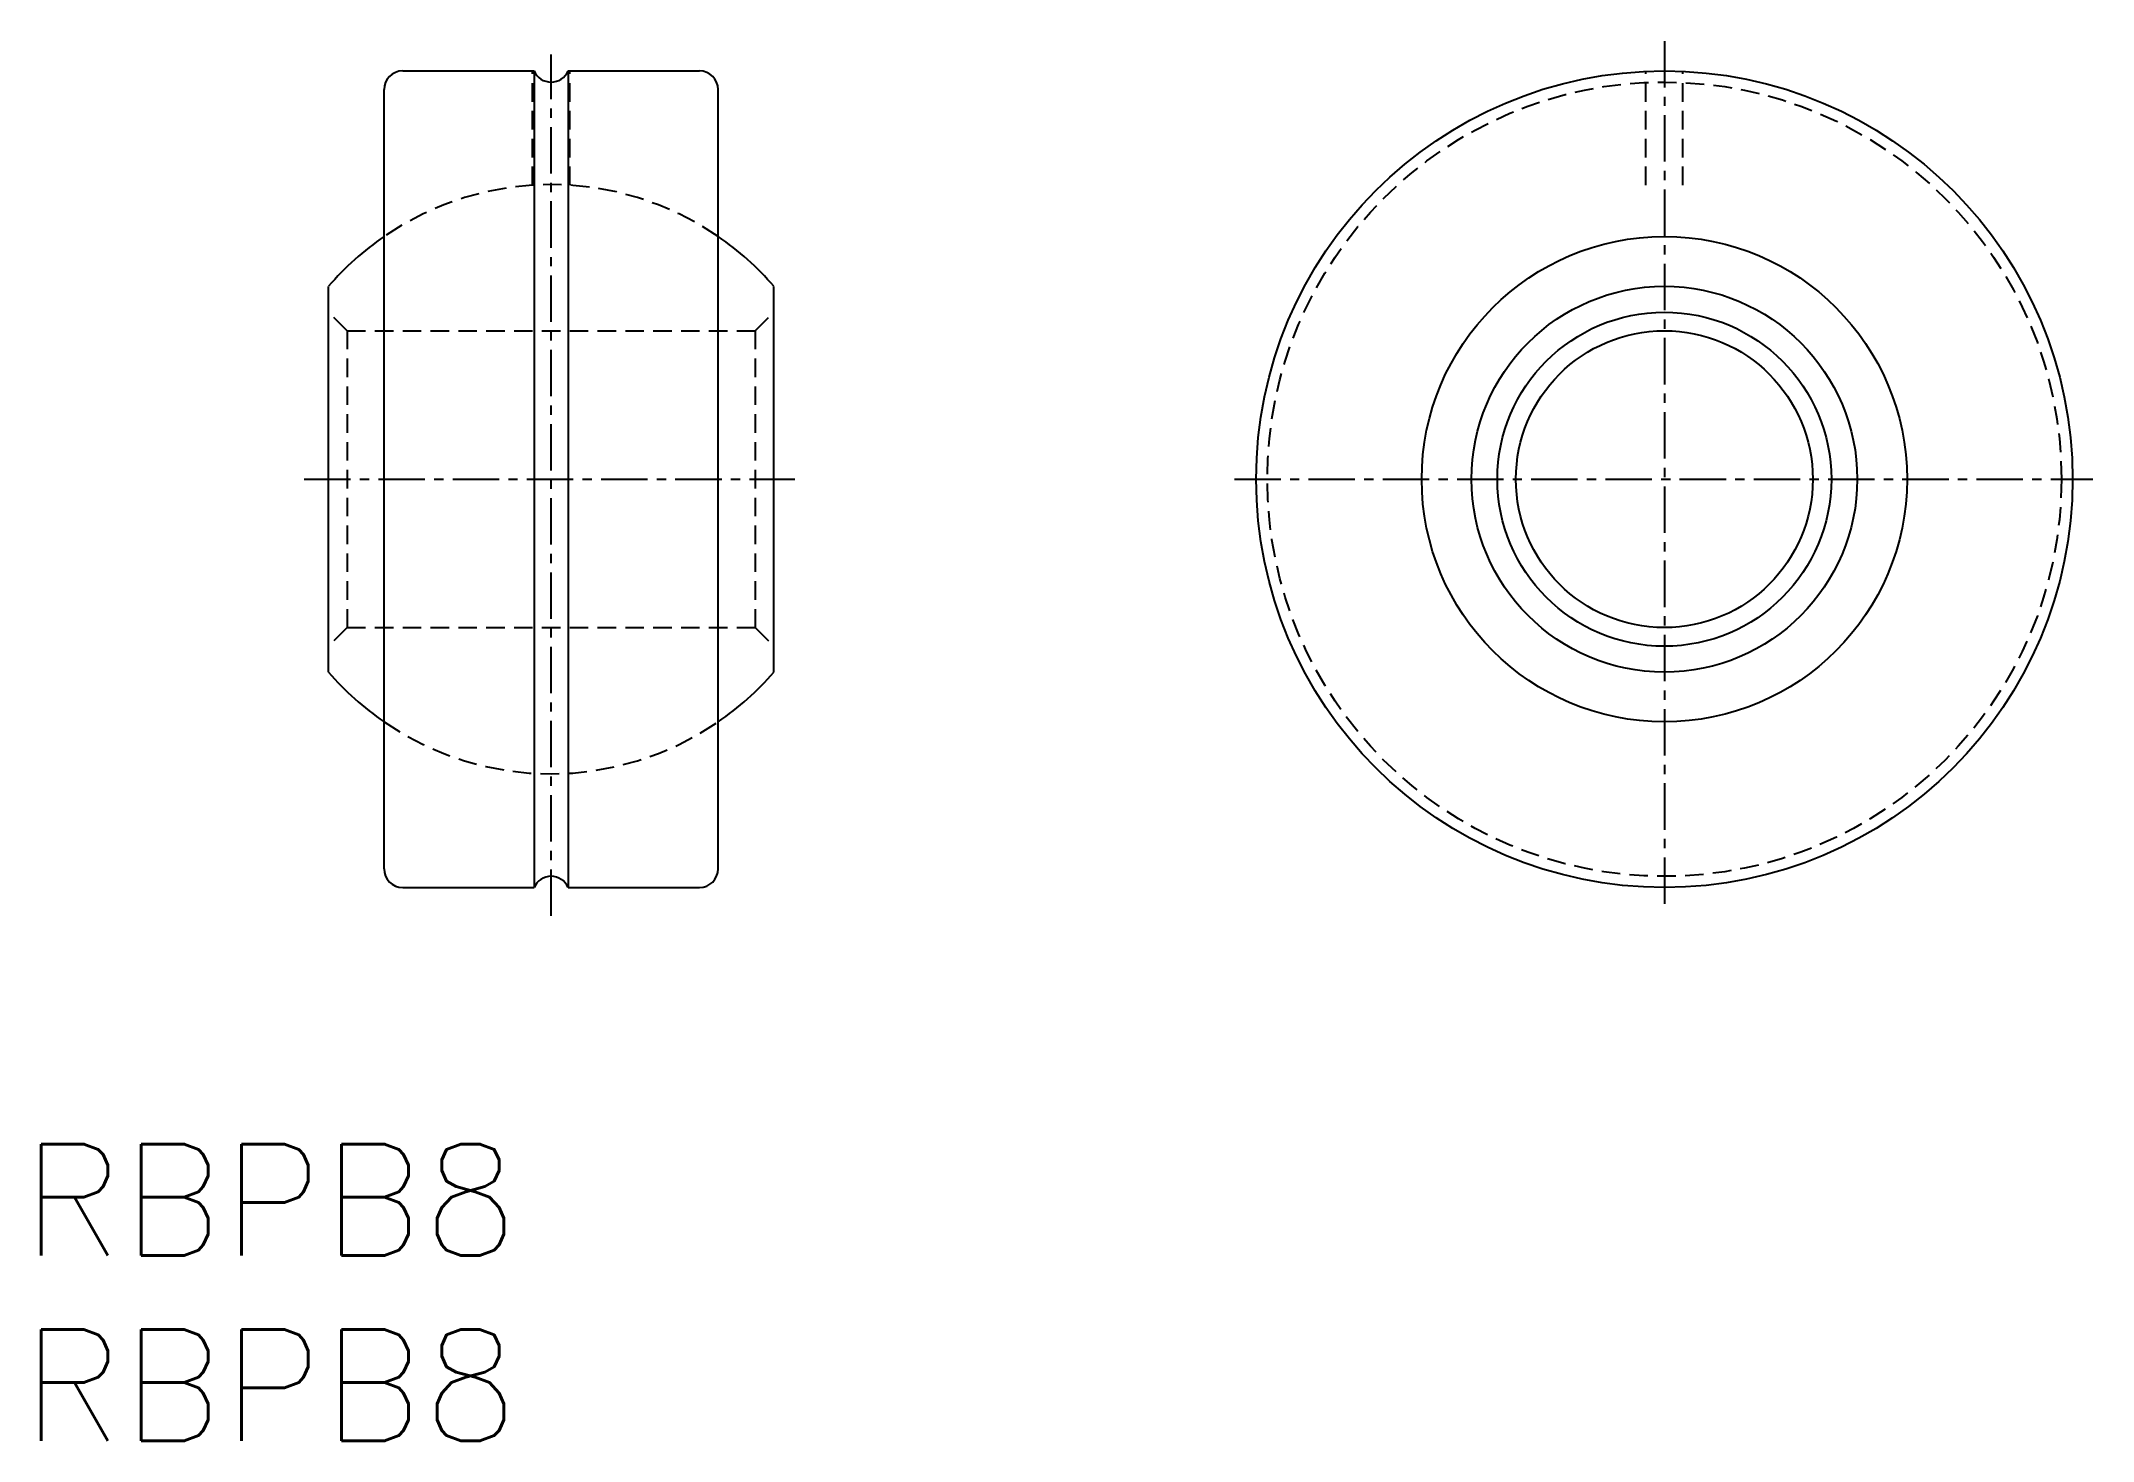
# Model space of a CAD drawing. Extents: x 125.2 to 180.5, y 80.1 to 117.8.
import ezdxf
from ezdxf.enums import TextEntityAlignment as Align

# ---------------------------------------------------------------- set-up
doc = ezdxf.new("R2010")
doc.units = 0
doc.linetypes.add('CENTER', pattern=[2, 1.25, -0.25, 0.25, -0.25])
doc.linetypes.add('DASHED', pattern=[0.75, 0.5, -0.25])
doc.layers.get('0').update_dxf_attribs({"linetype": 'CONTINUOUS'})
doc.layers.add('CENTER', color=1, linetype='CENTER')
doc.styles.get("Standard").update_dxf_attribs({"font": 'txt.shx', "bigfont": 'extfont.shx'})

msp = doc.modelspace()

# ---------------------------------------------------------------- linework, layer by layer
at = {"color": 7, "linetype": 'CONTINUOUS'}
for p, q in [((134.921, 116.982), (138.462, 116.982)), ((138.462, 116.982), (138.462, 94.982)), ((139.379, 116.982), (139.379, 94.982)), ((139.379, 116.982), (142.921, 116.982)), ((134.421, 95.482), (134.421, 116.482)), ((143.421, 95.482), (143.421, 116.482)), ((132.921, 100.785), (132.921, 111.178)), ((144.921, 100.785), (144.921, 111.178)), ((134.921, 94.982), (138.462, 94.982)), ((139.379, 94.982), (142.921, 94.982))]:
    msp.add_line(p, q, dxfattribs=at)
at = {"color": 3, "linetype": 'DASHED'}
for p, q in [((138.421, 113.903), (138.421, 116.982)), ((139.421, 113.903), (139.421, 116.982)), ((168.421, 113.903), (168.421, 116.982)), ((169.421, 113.903), (169.421, 116.982)), ((133.421, 109.982), (132.921, 110.482)), ((144.421, 109.982), (144.921, 110.482)), ((133.421, 109.982), (133.421, 101.982)), ((133.421, 109.982), (144.421, 109.982)), ((144.421, 109.982), (144.421, 101.982)), ((133.421, 101.982), (132.921, 101.482)), ((133.421, 101.982), (144.421, 101.982)), ((144.421, 101.982), (144.921, 101.482))]:
    msp.add_line(p, q, dxfattribs=at)
at = {"color": 7, "linetype": 'CONTINUOUS'}
for radius in [11, 6.539, 5.197, 4.5, 4]:
    msp.add_circle((168.921, 105.982), radius, dxfattribs=at)
at = {"color": 3, "linetype": 'DASHED'}
msp.add_circle((168.921, 105.982), 10.7, dxfattribs=at)
at = {"color": 7, "linetype": 'CONTINUOUS'}
for centre, radius, start, end in [((134.921, 116.482), 0.5, 90, 180), ((138.921, 117.182), 0.5, 203.5782, 336.4218), ((142.921, 116.482), 0.5, 0, 90), ((138.921, 105.982), 7.938, 124.5364, 139.1045), ((138.921, 105.982), 7.938, 40.8954, 55.4636), ((138.921, 105.982), 7.938, 220.8955, 235.4636), ((138.921, 105.982), 7.938, 304.5364, 319.1045), ((134.921, 95.482), 0.5, 180, 270), ((138.921, 94.782), 0.5, 23.5782, 156.4218), ((142.921, 95.482), 0.5, 270, 0)]:
    msp.add_arc(centre, radius, start, end, dxfattribs=at)
at = {"color": 3, "linetype": 'DASHED'}
for start, end in [(55.4636, 124.5364), (235.4636, 304.5364)]:
    msp.add_arc((138.921, 105.982), 7.938, start, end, dxfattribs=at)
at = {"layer": 'CENTER', "color": 1, "linetype": 'CENTER'}
for p, q in [((168.921, 117.788), (168.921, 94.363)), ((138.921, 94.219), (138.921, 117.428)), ((132.268, 105.982), (145.49, 105.982)), ((157.333, 105.982), (180.471, 105.982))]:
    msp.add_line(p, q, dxfattribs=at)

# ---------------------------------------------------------------- texts
at = {"color": 7, "linetype": 'CONTINUOUS'}
for p in [(124.661, 86.569), (124.661, 81.569)]:
    msp.add_text('RBPB8', height=3, dxfattribs=at).set_placement(p, align=Align.MIDDLE_LEFT)

doc.saveas('drawing.dxf')
